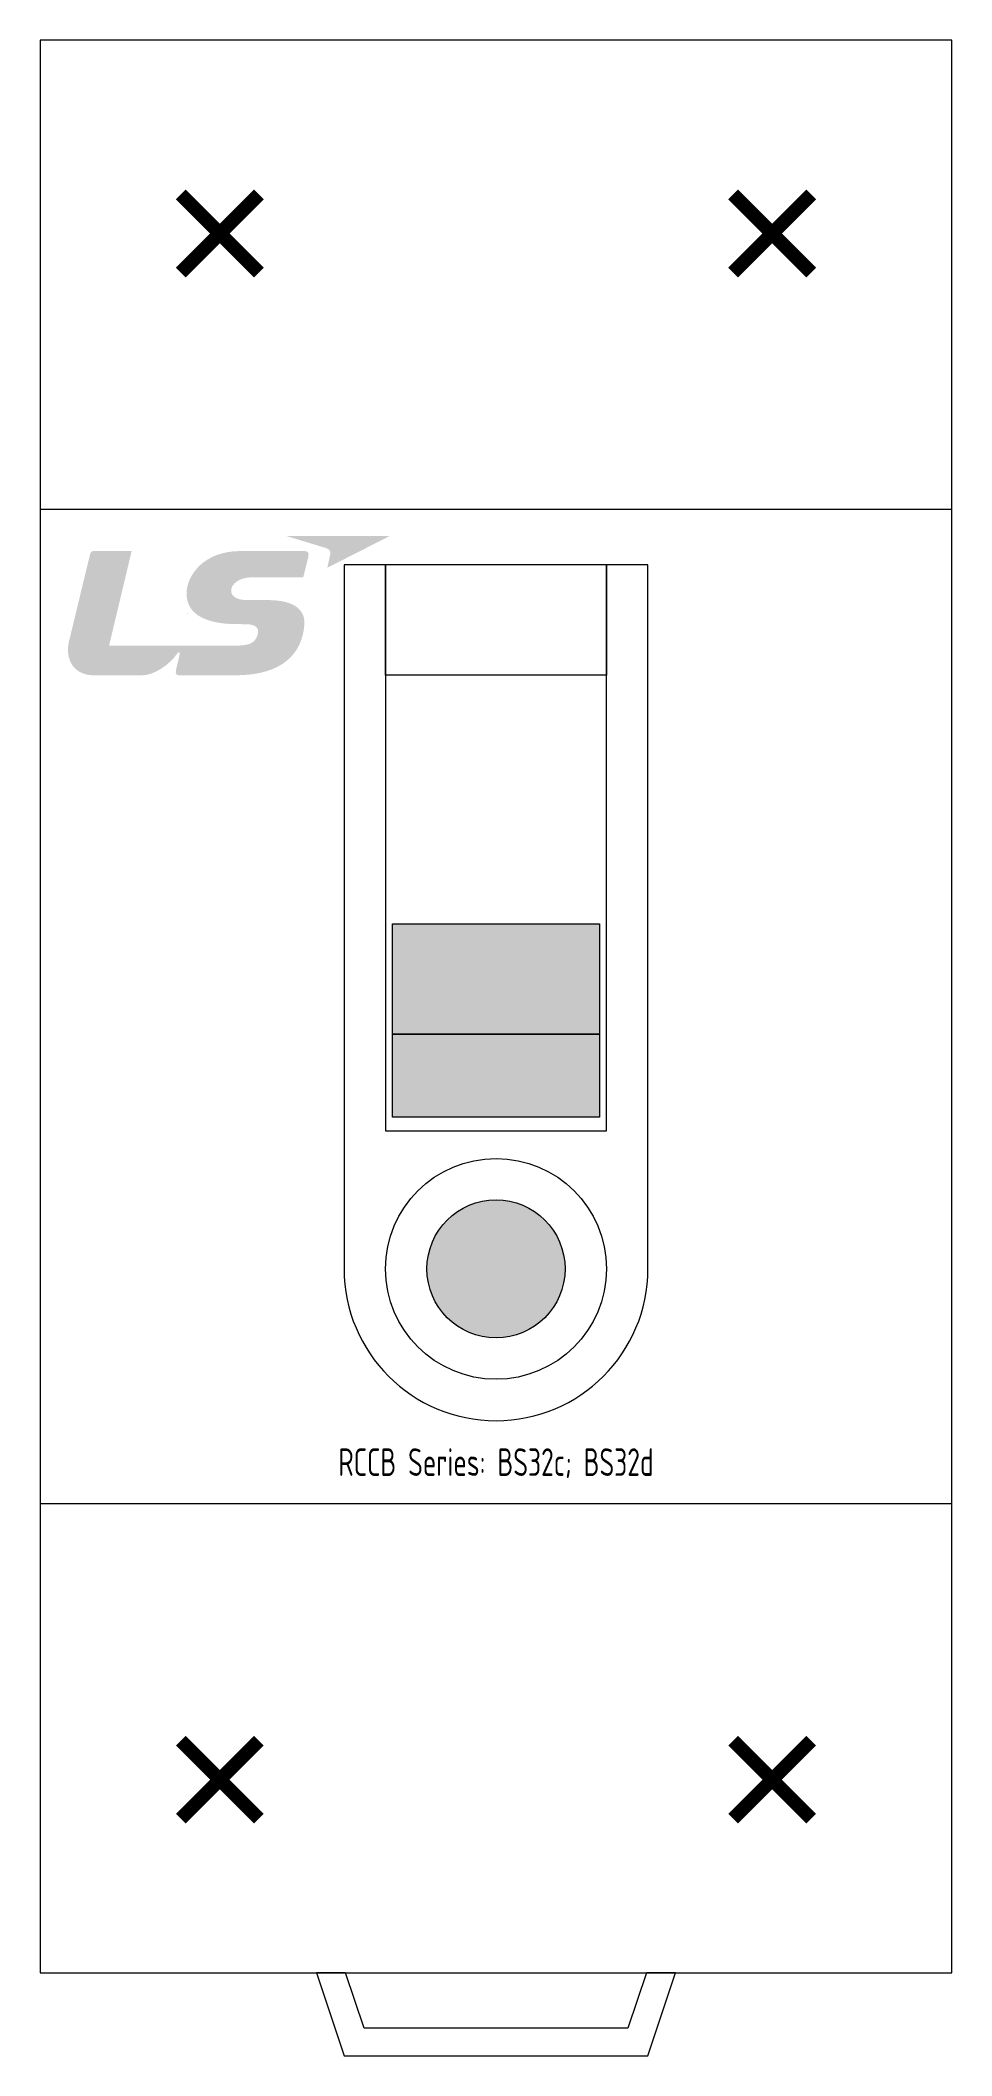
# Model space of a CAD drawing. Header units: millimetres. Extents: x 2.5 to 35.5, y 0 to 73.
import ezdxf
from ezdxf.enums import TextEntityAlignment as Align

# ---------------------------------------------------------------- set-up
doc = ezdxf.new("R2010")
doc.units = ezdxf.units.MM
doc.layers.add('hw_Text', color=7, linetype='Continuous', lineweight=13)
doc.styles.add('WD_IEC', font='isocp2.shx')

# ---------------------------------------------------------------- blocks, each defined once
blk = doc.blocks.new('Logo LS')
h = blk.add_hatch(color=152)
edge = h.paths.add_edge_path()
edge.add_spline(control_points=[(8.564, 2.4685), (8.9563, 2.4685), (9.1808, 2.3695), (9.1808, 2.1071), (9.1808, 1.9364), (9.0647, 1.7112), (8.9598, 1.6289), (8.7187, 1.4434), (8.5071, 1.4239), (7.3804, 1.4239), (7.3804, 1.4239), (1.9845, 1.4239), (1.9845, 1.4239), (1.9845, 1.4239), (3.0765, 6), (3.0765, 6), (3.0765, 6), (1.2699, 6), (1.2699, 6), (1.1455, 6), (1.099, 5.9656), (1.0613, 5.8181), (1.0613, 5.8181), (0.0442, 1.6058), (0.0442, 1.6058), (-0.1471, 0.7691), (0.2857, 0), (1.2486, 0), (2.2111, 0), (2.7619, 0), (3.5799, 0), (4.1541, 0), (4.8861, 0.4936), (5.2879, 1.0618), (5.3385, 1.1329), (5.4271, 1.146), (5.3916, 0.9943), (5.3208, 0.6944), (5.236, 0.3324), (5.2144, 0.2429), (5.1738, 0.067), (5.266, 0), (5.3495, 0), (5.3495, 0), (7.4326, 0), (8.0953, 0), (10.4251, 0), (11.3139, 1.1151), (11.4147, 2.4436), (11.4656, 3.1179), (10.9845, 3.6322), (9.6483, 3.6322), (9.6483, 3.6322), (8.9865, 3.6322), (8.6221, 3.6322), (8.2547, 3.6322), (7.8802, 3.7638), (7.8802, 4.0914), (7.8802, 4.4268), (8.308, 4.7296), (8.8585, 4.7296), (8.8585, 4.7296), (11.3596, 4.7296), (11.3596, 4.7296), (11.3596, 4.7296), (11.5587, 5.5206), (11.6019, 5.7037), (11.6558, 5.9342), (11.5877, 6), (11.4182, 6), (11.4182, 6), (8.3288, 6), (8.3288, 6), (6.5328, 6), (5.7269, 4.8013), (5.7269, 3.9445), (5.7269, 3.0871), (6.4178, 2.4697), (8.1984, 2.4697), (8.1984, 2.4697), (8.564, 2.4685), (8.564, 2.4685)], knot_values=[0, 0, 0, 0, 1, 1, 1, 2, 2, 2, 3, 3, 3, 4, 4, 4, 5, 5, 5, 6, 6, 6, 7, 7, 7, 8, 8, 8, 9, 9, 9, 10, 10, 10, 11, 11, 11, 12, 12, 12, 13, 13, 13, 14, 14, 14, 15, 15, 15, 16, 16, 16, 17, 17, 17, 18, 18, 18, 19, 19, 19, 20, 20, 20, 21, 21, 21, 22, 22, 22, 23, 23, 23, 24, 24, 24, 25, 25, 25, 26, 26, 26, 27, 27, 27, 27], degree=3, periodic=0)
h = blk.add_hatch(color=10)
edge = h.paths.add_edge_path()
edge.add_spline(control_points=[(10.5597, 6.7227), (10.5597, 6.7227), (15.5292, 6.7227), (15.5292, 6.7227), (15.5292, 6.7227), (12.5227, 5.194), (12.5227, 5.194), (12.5227, 5.194), (12.6282, 5.6846), (12.6608, 5.831), (12.6957, 5.9856), (12.6412, 6.0887), (12.451, 6.1474), (12.2549, 6.2072), (10.5597, 6.7227), (10.5597, 6.7227)], knot_values=[0, 0, 0, 0, 1, 1, 1, 2, 2, 2, 3, 3, 3, 4, 4, 4, 5, 5, 5, 5], degree=3, periodic=0)
at = {"layer": 'Defpoints', "color": 2, "linetype": 'ByBlock', "lineweight": 9}
blk.add_line((5.7544, 3), (5.7544, 3), dxfattribs=at)
blk = doc.blocks.new('E Vis MCB')
at = {"color": 20, "linetype": 'ByBlock', "lineweight": 9, "const_width": 0.5}
for points in [[(-1.414, 1.414), (1.414, -1.414)], [(-1.414, -1.414), (1.414, 1.414)]]:
    blk.add_lwpolyline(points, dxfattribs=at)
blk = doc.blocks.new('rccb BS32')
at = {"linetype": 'ByBlock', "lineweight": 9}
h = blk.add_hatch(color=254, dxfattribs=at)
h.dxf.hatch_style = 1
h.paths.add_polyline_path([(20.25, -1), (20.25, 3), (12.75, 3), (12.75, -1)])
h = blk.add_hatch(color=253, dxfattribs=at)
h.dxf.hatch_style = 1
h.paths.add_polyline_path([(20.25, -4), (20.25, -1), (12.75, -1), (12.75, -4)])
h = blk.add_hatch(color=10, dxfattribs=at)
h.dxf.hatch_style = 1
h.paths.add_polyline_path([(14, -9.5, 1), (19, -9.5, 1)])
at = {"color": 0, "linetype": 'ByBlock', "lineweight": 18}
for points in [[(0, -35), (33, -35), (33, 35), (0, 35)], [(0, -18), (33, -18), (33, 18), (0, 18)]]:
    blk.add_lwpolyline(points, close=True, dxfattribs=at)
at = {"color": 0, "linetype": 'ByBlock', "lineweight": 9}
blk.add_lwpolyline([(22, -9.5), (22, 16), (20.5, 16), (20.5, 12), (20.5, 16), (12.5, 16), (12.5, 12), (12.5, 16), (11, 16), (11, -9.5, 1)], format="xyb", close=True, dxfattribs=at)
for points in [[(20.5, -4.5), (20.5, 12), (12.5, 12), (12.5, -4.5)], [(12.75, 3), (20.25, 3), (20.25, -1), (12.75, -1)], [(12.75, -1), (20.25, -1), (20.25, -4), (12.75, -4)]]:
    blk.add_lwpolyline(points, close=True, dxfattribs=at)
at = {"color": 8, "linetype": 'ByBlock', "lineweight": 18}
blk.add_lwpolyline([(10, -35), (11, -38), (22, -38), (23, -35), (21.946, -35), (21.279, -37), (11.721, -37), (11.054, -35)], close=True, dxfattribs=at)
at = {"color": 8, "linetype": 'ByBlock', "lineweight": 9}
blk.add_circle((16.5, -9.5), 4, dxfattribs=at)
at = {"color": 10, "linetype": 'ByBlock', "lineweight": 9}
blk.add_circle((16.5, -9.5), 2.5, dxfattribs=at)
at = {"color": 0, "linetype": 'ByBlock', "lineweight": 9}
blk.add_blockref('E Vis MCB', (6.5, 28), dxfattribs=at)
at = {"color": 0, "linetype": 'ByBlock', "lineweight": 9, "xscale": -1}
blk.add_blockref('E Vis MCB', (26.5, 28), dxfattribs=at)
at = {"color": 0, "linetype": 'ByBlock', "lineweight": -2, "xscale": 0.75, "yscale": 0.75, "zscale": 0.75}
blk.add_blockref('Logo LS', (1, 12), dxfattribs=at)
at = {"color": 0, "linetype": 'ByBlock', "lineweight": 9, "xscale": -1, "rotation": 180}
blk.add_blockref('E Vis MCB', (6.5, -28), dxfattribs=at)
at = {"color": 0, "linetype": 'ByBlock', "lineweight": 9, "rotation": 180}
blk.add_blockref('E Vis MCB', (26.5, -28), dxfattribs=at)
at = {"layer": 'Defpoints', "color": 8, "style": 'WD_IEC', "width": 0.75}
blk.add_text('RCCB Series: BS32c; BS32d', height=1, dxfattribs=at).set_placement((16.5, -16.5), align=Align.MIDDLE_CENTER)
at = {"layer": 'hw_Text', "style": 'WD_IEC', "width": 0.5, "flags": 12}
blk.add_attdef('TYPE', (1, 5), '', height=4, dxfattribs=at)
at = {"layer": 'hw_Text', "color": 1, "style": 'WD_IEC', "width": 0.5, "flags": 12}
blk.add_attdef('RATE', (1, -1), '', height=4, dxfattribs=at)

msp = doc.modelspace()

# ---------------------------------------------------------------- block references
msp.add_blockref('rccb BS32', (2.5, 38))

doc.saveas('drawing.dxf')
